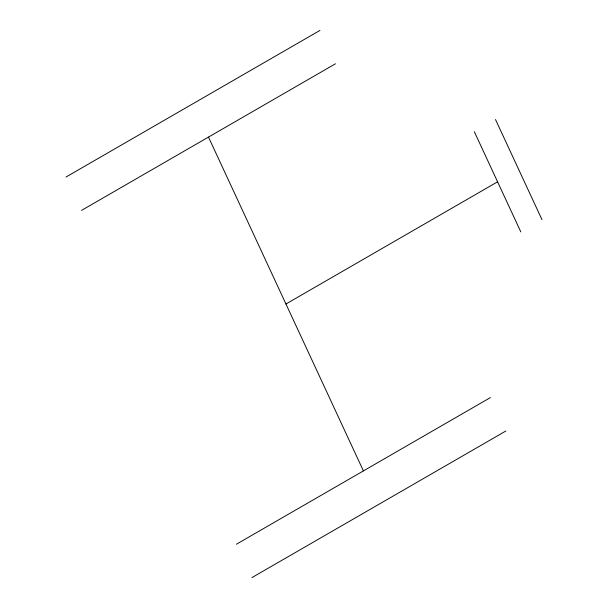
<?xml version="1.0" encoding="UTF-8"?>
<svg xmlns="http://www.w3.org/2000/svg" width="608" height="608" viewBox="0 0 608 608"><rect width="100%" height="100%" fill="white"/><g stroke="black" fill="none" stroke-linecap="round" stroke-linejoin="round"><path stroke-width="0.91" d="M66.014 177.019L319.975 30.4M81.51 210.406L335.464 63.779M285.95 304L497.58 181.815M236.436 544.221L490.39 397.594M251.925 577.6L505.886 430.981M495.505 119.525L541.986 219.67M474.346 131.746L520.82 231.891M208.491 137.089L363.417 470.911"/></g></svg>
